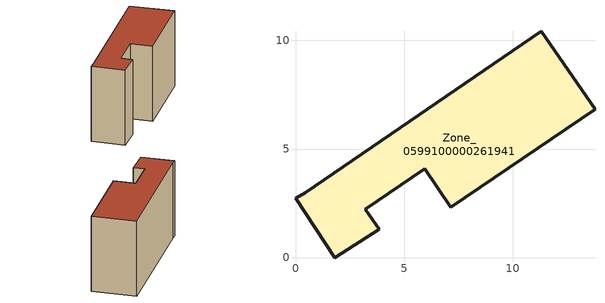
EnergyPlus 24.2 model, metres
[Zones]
Zone_0599100000261941
 floor ground (C_G): 7.14,2.31 5.96,4.08 3.21,2.23 3.85,1.3 1.8,0 0,2.73 0.45,2.99 11.33,10.41 13.8,6.82 z0
 wall outside (C_F): 0.45,2.99 0,2.73 1.8,0 3.85,1.3 3.21,2.23 5.96,4.08 7.14,2.31 13.8,6.82 11.33,10.41 0.45,2.99 z0:7.61
 roof outside (C_R): 5.96,4.08 7.14,2.31 13.8,6.82 11.33,10.41 0.45,2.99 0,2.73 1.8,0 3.85,1.3 3.21,2.23 z7.61
[BUILDING]
Pand.0599100000261941: North Axis=0; Terrain=City; Loads Convergence Tolerance Value=0.04; Temperature Convergence Tolerance Value=0.4; Solar Distribution=FullExterior; Maximum Number of Warmup Days=25; Minimum Number of Warmup Days=1
[Site:Location]
Rotterdam.The.Hague.AP_ZH_NLD Design_Conditions: Latitude=51.96; Longitude=4.45; Time Zone=1; Elevation=-4.5
[SITE:GROUNDTEMPERATURE:BUILDINGSURFACE]
18, 18, 18, 18, 18, 18, 18, 18, 18, 18, 18, 18
[MATERIAL] Thermal Absorptance=0.9; Solar Absorptance=0.7; Visible Absorptance=0.7
Name | Roughness | Thickness | Conductivity | Density | Specific Heat
G.TI.1946 | MediumSmooth | 0.15 | 1 | 540 | 1210
F.TI.1946 | Rough | 0.3 | 0.857143 | 1920 | 840
R.TI.1946 | MediumRough | 0.2 | 0.1 | 1500 | 1000
[CONSTRUCTION]
C_G: G.TI.1946
C_F: F.TI.1946
C_R: R.TI.1946
[ZONE]
Zone_0599100000261941: Type=1; Multiplier=1; Ceiling Height=Autocalculate; Volume=Autocalculate; Floor Area=autocalculate; Part of Total Floor Area=Yes
[ZONEINFILTRATION:DESIGNFLOWRATE]
Infil_Zone_0599100000261941: Zone or ZoneList or Space or SpaceList=Zone_0599100000261941; Schedule=AlwaysOn; Design Flow Rate Calculation Method=Flow/Area; Flow Rate per Floor Area=0.003; Constant Term Coefficient=1; Temperature Term Coefficient=0; Velocity Term Coefficient=0; Velocity Squared Term Coefficient=0
[HVACTEMPLATE:ZONE:IDEALLOADSAIRSYSTEM]
Zone_0599100000261941: Maximum Heating Supply Air Temperature=50; Minimum Cooling Supply Air Temperature=13; Maximum Heating Supply Air Humidity Ratio=0.0156; Minimum Cooling Supply Air Humidity Ratio=0.0077; Heating Limit=NoLimit; Cooling Limit=NoLimit; Dehumidification Control Type=ConstantSensibleHeatRatio; Cooling Sensible Heat Ratio=0.7; Dehumidification Setpoint=60; Humidification Control Type=None; Humidification Setpoint=30; Outdoor Air Method=None; Outdoor Air Flow Rate per Person=0.00944; Outdoor Air Flow Rate per Zone Floor Area=0; Outdoor Air Flow Rate per Zone=0; Demand Controlled Ventilation Type=None; Outdoor Air Economizer Type=NoEconomizer; Heat Recovery Type=None; Sensible Heat Recovery Effectiveness=0.7; Latent Heat Recovery Effectiveness=0.65
[ZONECONTROL:THERMOSTAT]
ThermostatControl_Zone_0599100000261941: Zone or ZoneList=Zone_0599100000261941; Control Type Schedule=DualSetpointControlType; Control 1=Thermostat_Zone_0599100000261941; Temperature Difference Between Cutout And Setpoint=0
[THERMOSTATSETPOINT:DUALSETPOINT]
Thermostat_Zone_0599100000261941: Heating Setpoint Temperature Schedule=HeatingSetpoint_Zone_0599100000261941; Cooling Setpoint Temperature Schedule=CoolingSetpoint_Zone_0599100000261941
[SCHEDULE:COMPACT]
HeatingSetpoint_Zone_0599100000261941: Through: 12/31, For: AllDays, Until: 24:00, 21
CoolingSetpoint_Zone_0599100000261941: Through: 12/31, For: AllDays, Until: 24:00, 24
DualSetpointControlType: Through: 12/31, For: AllDays, Until: 24:00, 4
AlwaysOn: Through: 12/31, For: AllDays, Until: 24:00, 1
